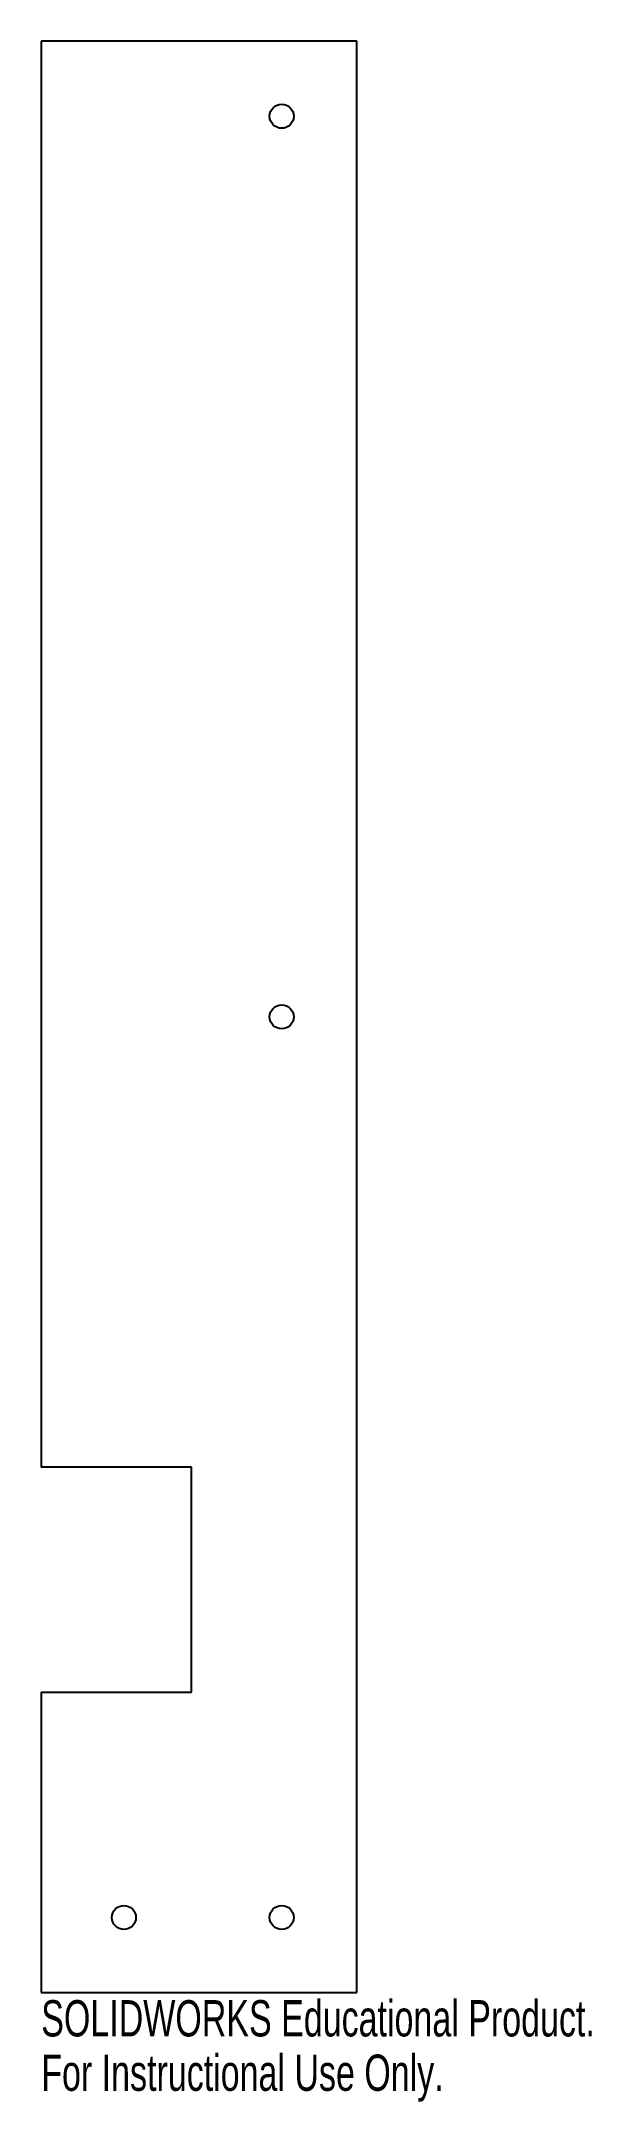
# Model space of a CAD drawing. Header units: millimetres. Extents: x 0 to 73, y -15 to 260.
import ezdxf

# ---------------------------------------------------------------- set-up
doc = ezdxf.new("R2010")
doc.units = ezdxf.units.MM
doc.styles.add('SLDTEXTSTYLE0', font='TXT', dxfattribs={"width": 0.7})

msp = doc.modelspace()

# ---------------------------------------------------------------- linework, layer by layer
at = {"color": 7, "linetype": 'Continuous', "lineweight": 25}
for p, q in [((42, 260), (0, 260)), ((0, 260), (0, 70)), ((42, 0), (42, 260)), ((20, 70), (0, 70)), ((20, 40), (20, 70)), ((0, 40), (0, 0)), ((0, 40), (20, 40)), ((0, 0), (42, 0))]:
    msp.add_line(p, q, dxfattribs=at)
for centre in [(32, 250), (32, 130), (11, 10), (32, 10)]:
    msp.add_circle(centre, 1.6, dxfattribs=at)

# ---------------------------------------------------------------- texts
at = {"color": 7, "linetype": 'Continuous', "char_height": 4.8336, "attachment_point": 1, "style": 'SLDTEXTSTYLE0'}
for s, insert in [('SOLIDWORKS Educational Product.', (0, -1.02)), ('For Instructional Use Only.', (0, -8.27))]:
    msp.add_mtext(s, dxfattribs=dict(at, insert=insert))

doc.saveas('drawing.dxf')
